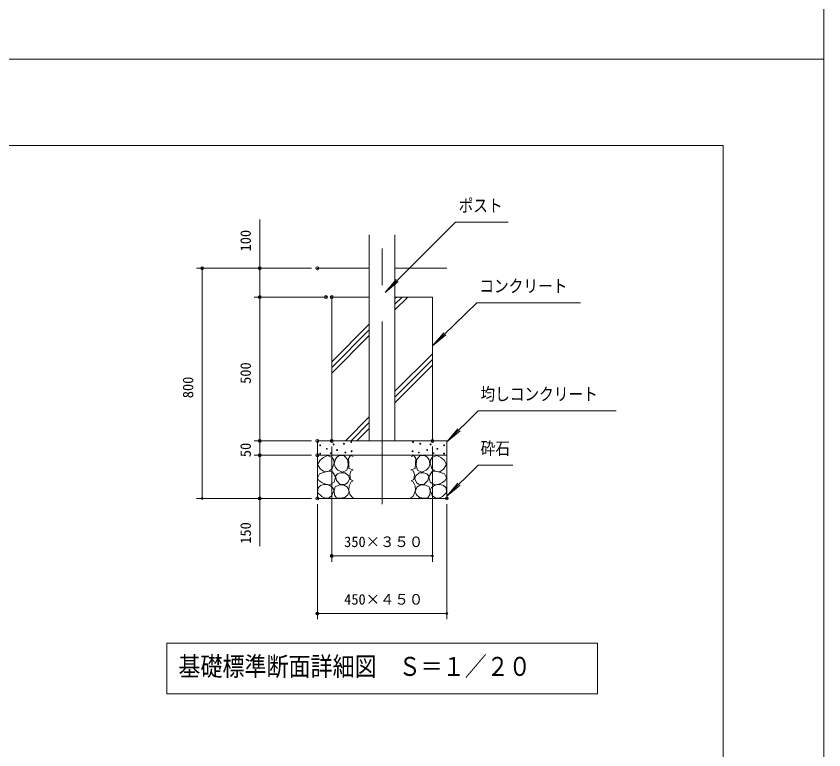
# Model space of a CAD drawing. Units: millimetres on the paper, scale 1:60, with parts at other scales. Extents: x 0 to 420, y -297 to 594.
# Drawn here: x 279.7 to 420, y -120 to 7.5 of the extents above; entities that cross this region are included whole.
import ezdxf
from ezdxf.enums import TextEntityAlignment as Align

# ---------------------------------------------------------------- set-up
doc = ezdxf.new("R2010")
doc.units = ezdxf.units.MM
doc.header["$PDMODE"] = 32
doc.header["$PDSIZE"] = 0.5
doc.linetypes.add('USER2', pattern=[50.8, 31.75, -6.35, 6.35, -6.35])
doc.layers.add('DEFPOINTS_3', color=7, linetype='Continuous', lineweight=9)
doc.layers.add('LY_1', color=7, linetype='Continuous', lineweight=9)
doc.styles.add('ＭＳ ゴシック', font='')
doc.styles.get('ＭＳ ゴシック').set_extended_font_data('MS Gothic')

# ---------------------------------------------------------------- blocks, each defined once
blk = doc.blocks.new('-000-_DOTSMALL')
at = {"color": 7, "linetype": 'Continuous', "lineweight": 9}
blk.add_circle((0, 0), 0.0625, dxfattribs=at)
blk.add_circle((0, 0), 0.0625, dxfattribs=at)

msp = doc.modelspace()

# ---------------------------------------------------------------- linework, layer by layer
at = {"layer": 'DEFPOINTS_3'}
for p, q in [((420, 0), (420, 297)), ((420, 0), (0, 0)), ((0, 0), (420, 0)), ((420, -297), (420, 0)), ((332.023, -66.316), (332.023, -76.316)), ((354.523, -66.316), (354.523, -76.316))]:
    msp.add_line(p, q, dxfattribs=at)
at = {"layer": 'LY_1'}
for p, q in [((402.5, -15), (17.5, -15)), ((402.5, -282), (402.5, -15)), ((341.045, -66.316), (341.045, -30.509)), ((345.5, -66.316), (345.5, -30.509)), ((341.045, -36.316), (332.023, -36.316)), ((354.523, -36.316), (345.5, -36.316)), ((334.523, -41.316), (334.523, -66.316)), ((341.045, -41.316), (334.523, -41.316)), ((352.023, -41.316), (345.5, -41.316)), ((352.023, -41.316), (352.023, -66.316)), ((332.023, -66.316), (332.023, -76.316)), ((354.523, -66.316), (332.023, -66.316)), ((354.523, -66.316), (354.523, -76.316)), ((354.523, -68.816), (332.023, -68.816)), ((332.073, -70.408), (332.49, -69.683)), ((332.49, -69.683), (333.087, -69.176)), ((333.087, -69.176), (333.775, -68.85)), ((333.775, -68.85), (334.59, -69.194)), ((334.59, -69.194), (334.86, -69.656)), ((334.86, -69.656), (334.935, -70.19)), ((334.965, -70.375), (335.116, -69.62)), ((335.116, -69.62), (335.426, -69.163)), ((335.426, -69.163), (335.871, -68.865)), ((335.871, -68.865), (336.712, -68.908)), ((336.712, -68.908), (337.295, -69.598)), ((337.295, -69.598), (337.381, -70.569)), ((337.766, -68.868), (337.44, -69.375)), ((337.44, -69.375), (337.476, -70.19)), ((338.237, -69.031), (337.766, -68.868)), ((348.309, -69.031), (348.78, -68.868)), ((348.78, -68.868), (349.106, -69.375)), ((349.106, -69.375), (349.07, -70.19)), ((349.251, -69.598), (349.165, -70.569)), ((349.833, -68.908), (349.251, -69.598)), ((350.674, -68.865), (349.833, -68.908)), ((351.119, -69.163), (350.674, -68.865)), ((351.429, -69.62), (351.119, -69.163)), ((351.58, -70.375), (351.429, -69.62)), ((351.686, -69.656), (351.611, -70.19)), ((351.955, -69.194), (351.686, -69.656)), ((352.77, -68.85), (351.955, -69.194)), ((353.458, -69.176), (352.77, -68.85)), ((354.056, -69.683), (353.458, -69.176)), ((354.472, -70.408), (354.056, -69.683)), ((332.598, -71.223), (332.073, -70.408)), ((333.268, -71.675), (332.598, -71.223)), ((334.627, -71.114), (334.101, -71.549)), ((334.935, -70.19), (334.627, -71.114)), ((335.172, -70.936), (334.965, -70.375)), ((335.591, -71.389), (335.172, -70.936)), ((336.367, -71.734), (335.591, -71.389)), ((337.122, -71.389), (336.367, -71.734)), ((337.381, -70.569), (337.122, -71.389)), ((337.476, -70.19), (337.512, -71.132)), ((337.512, -71.132), (338.255, -71.349)), ((338.237, -71.367), (337.838, -71.549)), ((349.033, -71.132), (348.291, -71.349)), ((348.309, -71.367), (348.707, -71.549)), ((349.07, -70.19), (349.033, -71.132)), ((349.165, -70.569), (349.423, -71.389)), ((349.423, -71.389), (350.178, -71.734)), ((350.178, -71.734), (350.955, -71.389)), ((350.955, -71.389), (351.374, -70.936)), ((351.374, -70.936), (351.58, -70.375)), ((351.611, -70.19), (351.919, -71.114)), ((351.919, -71.114), (352.444, -71.549)), ((353.277, -71.675), (353.947, -71.223)), ((353.947, -71.223), (354.472, -70.408)), ((332.073, -72.708), (332.417, -72.019)), ((332.308, -73.181), (332.073, -72.708)), ((332.417, -72.019), (333.287, -71.73)), ((334.101, -71.549), (333.268, -71.675)), ((333.287, -71.73), (334.021, -71.595)), ((334.021, -71.595), (334.663, -71.693)), ((334.663, -71.693), (335.152, -72.545)), ((335.152, -72.545), (334.935, -73.504)), ((335.181, -72.424), (335.5, -72.068)), ((335.354, -73.179), (335.181, -72.424)), ((335.5, -72.068), (336.022, -71.863)), ((336.022, -71.863), (336.842, -71.863)), ((336.842, -71.863), (337.489, -72.424)), ((337.597, -72.92), (337.316, -73.545)), ((337.489, -72.424), (337.597, -72.92)), ((337.838, -71.549), (337.657, -72.2)), ((337.657, -72.2), (337.766, -73.015)), ((348.707, -71.549), (348.889, -72.2)), ((348.889, -72.2), (348.78, -73.015)), ((349.057, -72.424), (348.949, -72.92)), ((348.949, -72.92), (349.229, -73.545)), ((349.704, -71.863), (349.057, -72.424)), ((350.523, -71.863), (349.704, -71.863)), ((351.045, -72.068), (350.523, -71.863)), ((351.365, -72.424), (351.045, -72.068)), ((351.192, -73.179), (351.365, -72.424)), ((351.883, -71.693), (351.394, -72.545)), ((351.394, -72.545), (351.611, -73.504)), ((352.525, -71.595), (351.883, -71.693)), ((352.444, -71.549), (353.277, -71.675)), ((353.259, -71.73), (352.525, -71.595)), ((354.128, -72.019), (353.259, -71.73)), ((354.472, -72.708), (354.128, -72.019)), ((354.237, -73.181), (354.472, -72.708)), ((332.146, -74.446), (332.587, -74.065)), ((332.779, -73.541), (332.308, -73.181)), ((332.587, -74.065), (333.178, -73.903)), ((333.413, -73.812), (332.779, -73.541)), ((333.178, -73.903), (333.694, -73.917)), ((334.156, -73.957), (333.413, -73.812)), ((333.694, -73.917), (334.192, -74.084)), ((334.935, -73.504), (334.156, -73.957)), ((334.192, -74.084), (334.676, -74.424)), ((334.944, -74.969), (335.116, -74.279)), ((335.116, -74.279), (335.763, -73.998)), ((336.001, -73.891), (335.354, -73.179)), ((335.763, -73.998), (336.561, -73.955)), ((336.928, -73.847), (336.001, -73.891)), ((336.561, -73.955), (337.252, -74.344)), ((337.316, -73.545), (336.928, -73.847)), ((337.252, -74.344), (337.554, -75.142)), ((337.53, -74.138), (337.494, -74.863)), ((337.874, -73.45), (337.53, -74.138)), ((337.766, -73.015), (338.218, -73.233)), ((338.237, -73.233), (337.874, -73.45)), ((348.309, -73.233), (348.671, -73.45)), ((348.78, -73.015), (348.327, -73.233)), ((348.671, -73.45), (349.015, -74.138)), ((349.294, -74.344), (348.992, -75.142)), ((349.015, -74.138), (349.052, -74.863)), ((349.229, -73.545), (349.618, -73.847)), ((349.984, -73.955), (349.294, -74.344)), ((349.618, -73.847), (350.545, -73.891)), ((350.782, -73.998), (349.984, -73.955)), ((350.545, -73.891), (351.192, -73.179)), ((351.429, -74.279), (350.782, -73.998)), ((351.602, -74.969), (351.429, -74.279)), ((351.611, -73.504), (352.39, -73.957)), ((352.354, -74.084), (351.87, -74.424)), ((352.852, -73.917), (352.354, -74.084)), ((352.39, -73.957), (353.132, -73.812)), ((353.368, -73.903), (352.852, -73.917)), ((353.132, -73.812), (353.766, -73.541)), ((353.958, -74.065), (353.368, -73.903)), ((353.766, -73.541), (354.237, -73.181)), ((354.4, -74.446), (353.958, -74.065)), ((332.073, -75.297), (332.146, -74.446)), ((332.779, -76.004), (332.073, -75.297)), ((334.935, -74.881), (334.554, -75.804)), ((334.676, -74.424), (334.935, -74.881)), ((335.004, -75.71), (334.944, -74.969)), ((335.375, -76.242), (335.004, -75.71)), ((337.295, -75.702), (336.777, -76.177)), ((337.554, -75.142), (337.295, -75.702)), ((337.494, -74.863), (337.675, -75.587)), ((337.675, -75.587), (337.929, -75.985)), ((348.87, -75.587), (348.617, -75.985)), ((349.052, -74.863), (348.87, -75.587)), ((348.992, -75.142), (349.251, -75.702)), ((349.251, -75.702), (349.769, -76.177)), ((351.171, -76.242), (351.542, -75.71)), ((351.542, -75.71), (351.602, -74.969)), ((351.87, -74.424), (351.611, -74.881)), ((351.611, -74.881), (351.991, -75.804)), ((353.766, -76.004), (354.472, -75.297)), ((354.472, -75.297), (354.4, -74.446)), ((354.523, -76.316), (332.023, -76.316)), ((333.395, -76.257), (332.779, -76.004)), ((334.083, -76.239), (333.395, -76.257)), ((334.554, -75.804), (334.083, -76.239)), ((335.957, -76.285), (335.375, -76.242)), ((336.777, -76.177), (335.957, -76.285)), ((337.929, -75.985), (338.273, -76.221)), ((348.617, -75.985), (348.273, -76.221)), ((349.769, -76.177), (350.588, -76.285)), ((350.588, -76.285), (351.171, -76.242)), ((351.991, -75.804), (352.462, -76.239)), ((352.462, -76.239), (353.15, -76.257)), ((353.15, -76.257), (353.766, -76.004))]:
    msp.add_line(p, q, dxfattribs=at)
at = {"layer": 'LY_1', "lineweight": 18}
for p, q in [((322.023, -36.316), (322.023, -27.816)), ((355.998, -28.331), (343.786, -40.542)), ((355.998, -28.331), (365.147, -28.331)), ((321.023, -36.316), (311.023, -36.316)), ((312.023, -76.316), (312.023, -36.316)), ((331.023, -36.316), (321.023, -36.316)), ((322.023, -41.316), (322.023, -36.316)), ((343.786, -40.542), (345.714, -38.244)), ((343.786, -40.542), (346.084, -38.614)), ((333.523, -41.316), (321.023, -41.316)), ((322.023, -66.316), (322.023, -41.316)), ((345.5, -43.559), (347.744, -41.316)), ((345.5, -42.569), (346.754, -41.316)), ((345.5, -41.579), (345.764, -41.316)), ((359.748, -42.306), (352.023, -49.802)), ((359.748, -42.306), (377.748, -42.306)), ((334.523, -52.557), (341.045, -46.034)), ((334.523, -53.547), (341.045, -47.024)), ((352.023, -49.802), (353.985, -47.533)), ((334.523, -54.537), (341.045, -48.014)), ((352.023, -49.802), (354.35, -47.909)), ((345.5, -57.701), (352.023, -51.179)), ((345.5, -58.691), (352.023, -52.169)), ((345.5, -59.681), (352.023, -53.159)), ((359.932, -61.087), (354.523, -66.496)), ((359.932, -61.087), (383.932, -61.087)), ((336.886, -66.316), (341.045, -62.156)), ((337.876, -66.316), (341.045, -63.146)), ((338.866, -66.316), (341.045, -64.136)), ((354.523, -66.496), (356.451, -64.198)), ((354.523, -66.496), (356.821, -64.568)), ((331.023, -66.316), (321.023, -66.316)), ((322.023, -68.816), (322.023, -66.316)), ((334.523, -67.316), (334.523, -87.316)), ((352.023, -67.316), (352.023, -87.316)), ((331.023, -68.816), (321.023, -68.816)), ((322.023, -76.316), (322.023, -68.816)), ((359.932, -70.523), (354.523, -75.932)), ((359.932, -70.523), (365.976, -70.523)), ((354.523, -75.932), (356.451, -73.634)), ((354.523, -75.932), (356.821, -74.004)), ((321.023, -76.316), (311.023, -76.316)), ((331.023, -76.316), (321.023, -76.316)), ((322.023, -84.61), (322.023, -76.316)), ((332.023, -77.316), (332.023, -97.316)), ((354.523, -77.316), (354.523, -97.316)), ((352.023, -86.316), (334.523, -86.316)), ((354.523, -96.316), (332.023, -96.316)), ((380.673, -101.493), (305.873, -101.493)), ((305.873, -101.493), (305.873, -110.293)), ((380.673, -110.293), (380.673, -101.493)), ((305.873, -110.293), (380.673, -110.293))]:
    msp.add_line(p, q, dxfattribs=at)
at = {"layer": 'LY_1', "linetype": 'USER2', "lineweight": 18}
msp.add_line((343.273, -77.339), (343.273, -30.509), dxfattribs=at)
at = {"layer": 'LY_1'}
for centre in [(332.507, -67.085), (334.856, -66.93), (336.637, -66.801), (337.902, -66.543), (348.644, -66.543), (349.909, -66.801), (351.69, -66.93), (354.039, -67.085), (332.507, -68.53), (333.669, -67.704), (334.365, -68.453), (335.449, -67.911), (336.895, -68.324), (337.979, -68.117), (348.567, -68.117), (349.651, -68.324), (351.096, -67.911), (352.18, -68.453), (352.877, -67.704), (354.039, -68.53)]:
    msp.add_circle(centre, 0.0774, dxfattribs=at)
for p in [(312.023, -36.316), (322.023, -36.316), (322.023, -36.316), (332.023, -36.316), (322.023, -41.316), (333.523, -41.316), (334.523, -41.316), (322.023, -66.316), (322.023, -66.316), (332.023, -66.316), (334.523, -66.316), (352.023, -66.316), (322.023, -68.816), (322.023, -68.816), (332.023, -68.816), (322.023, -76.316), (332.023, -76.316), (332.023, -76.316), (354.523, -76.316), (334.523, -86.316), (332.023, -96.316)]:
    msp.add_point(p, dxfattribs=at)

# ---------------------------------------------------------------- block references
at = {"layer": 'LY_1', "xscale": 2.32, "yscale": 2.32}
for p, rotation in [((312.023, -36.316), 90), ((322.023, -36.316), 90), ((322.023, -41.316), 90), ((322.023, -41.316), 270), ((322.023, -66.316), 90), ((322.023, -66.316), 270), ((322.023, -68.816), 90), ((322.023, -68.816), 270), ((312.023, -76.316), 270), ((322.023, -76.316), 270), ((334.523, -86.316), 180), ((332.023, -96.316), 180)]:
    msp.add_blockref('-000-_DOTSMALL', p, dxfattribs=dict(at, rotation=rotation))
for p in [(352.023, -86.316), (354.523, -96.316)]:
    msp.add_blockref('-000-_DOTSMALL', p, dxfattribs=at)

# ---------------------------------------------------------------- texts
at = {"layer": 'LY_1', "style": 'ＭＳ ゴシック', "width": 0.85}
for s, height, p in [('ポスト', 2.199, (356.563, -27.181)), ('コンクリート', 2.199, (360.164, -41.156)), ('均しコンクリート', 2.199, (360.348, -59.937)), ('砕石', 2.199, (360.392, -69.373)), ('基礎標準断面詳細図\u3000Ｓ＝１／２０', 3.299, (307.898, -108.143))]:
    msp.add_text(s, height=height, dxfattribs=at).set_placement(p, align=Align.BOTTOM_LEFT)
at = {"layer": 'LY_1', "style": 'ＭＳ ゴシック'}
for s, p in [('100', (321.023, -33.388)), ('500', (321.023, -56.399)), ('800', (311.023, -58.899)), ('50', (321.023, -69.138)), ('150', (321.023, -84.189))]:
    msp.add_text(s, height=1.833, rotation=90, dxfattribs=at).set_placement(p, align=Align.BOTTOM_LEFT)
for s, p in [('350×３５０', (336.68, -85.316)), ('450×４５０', (336.68, -95.316))]:
    msp.add_text(s, height=1.833, dxfattribs=at).set_placement(p, align=Align.BOTTOM_LEFT)

doc.saveas('drawing.dxf')
